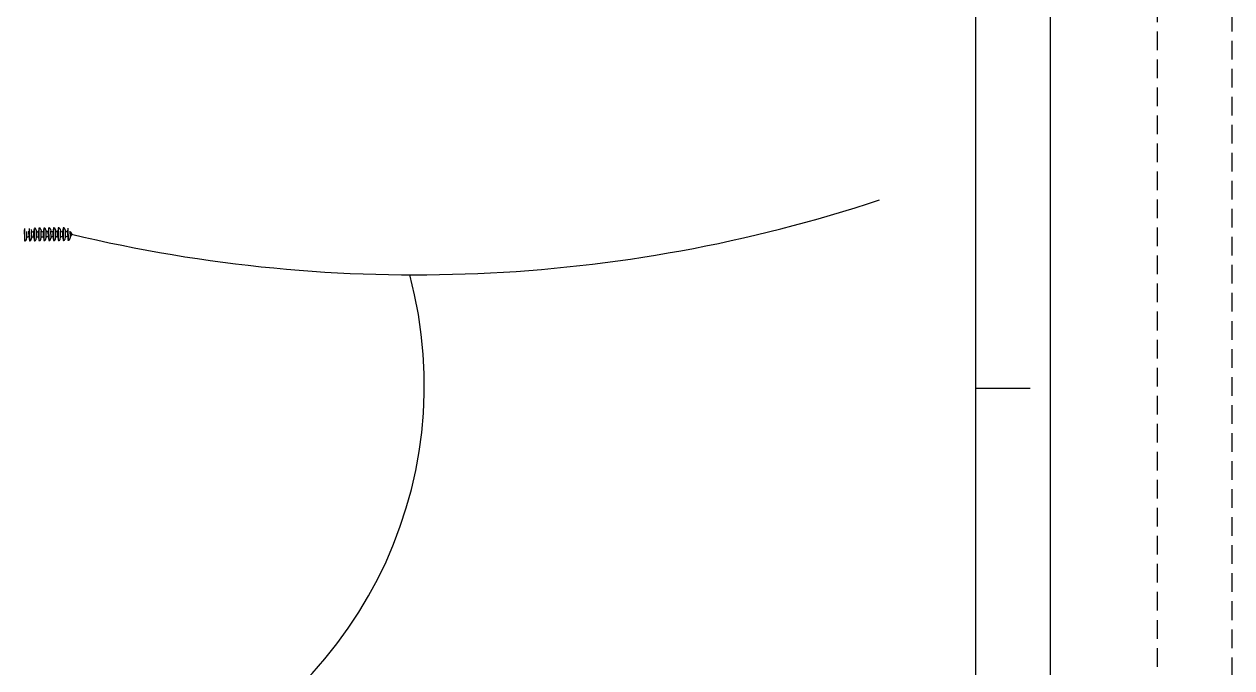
# Model space of a CAD drawing. Header units: inches. Extents: x 29.6 to 118, y -14.2 to 43.7.
# Drawn here: x 101.85 to 118.01, y 16.53 to 25.14 of the extents above; entities that cross this region are included whole.
import ezdxf

# ---------------------------------------------------------------- set-up
doc = ezdxf.new("R2010")
doc.units = ezdxf.units.IN
doc.header["$MEASUREMENT"] = 0
doc.linetypes.add('DASHED', pattern=[0.75, 0.5, -0.25])
doc.linetypes.add('HIDDEN', pattern=[0.375, 0.25, -0.125])
doc.layers.add('COTAS', color=4, linetype='Continuous')

# ---------------------------------------------------------------- blocks, each defined once
blk = doc.blocks.new('MA')
at = {"layer": 'COTAS', "linetype": 'HIDDEN'}
for p, q in [((54.6, -1.425), (-1.28, -1.425)), ((55.6, -2.425), (-2.28, -2.425))]:
    blk.add_line(p, q, dxfattribs=at)

msp = doc.modelspace()

# ---------------------------------------------------------------- linework, layer by layer
at = {"color": 2}
for p, q in [((115.58396, -11.9296), (115.58396, 41.2704)), ((101.97958, 22.38099), (101.97968, 22.37124)), ((102.04375, 22.38169), (102.04385, 22.37194)), ((102.10887, 22.3823), (102.10897, 22.37255)), ((102.17399, 22.38296), (102.17409, 22.37321)), ((102.23816, 22.38361), (102.23826, 22.37386)), ((102.30233, 22.38431), (102.30243, 22.37456)), ((102.36745, 22.38492), (102.36755, 22.37517)), ((102.42449, 22.30084), (102.40408, 22.28999)), ((101.91635, 22.28766), (101.91646, 22.27609)), ((101.98052, 22.28831), (101.98064, 22.27674)), ((102.04469, 22.28901), (102.04481, 22.27744)), ((102.10981, 22.28962), (102.10993, 22.27806)), ((102.17493, 22.29028), (102.17505, 22.27872)), ((102.2391, 22.29093), (102.23922, 22.27937)), ((102.30327, 22.29163), (102.30339, 22.28007)), ((102.36839, 22.29224), (102.36851, 22.28068))]:
    msp.add_line(p, q, dxfattribs=at)
at = {"color": 1}
msp.add_line((114.58396, -10.9296), (114.58396, 40.2704), dxfattribs=at)
at = {"color": 2, "linetype": 'DASHED'}
for p, q in [((101.85254, 22.39184), (101.85384, 22.26342)), ((101.85475, 22.40713), (101.85636, 22.24817)), ((101.88731, 22.2865), (101.88646, 22.36943)), ((101.91635, 22.28766), (101.91551, 22.37059)), ((101.91578, 22.34353), (101.91609, 22.31289)), ((101.91765, 22.39245), (101.91896, 22.26403)), ((101.91987, 22.40774), (101.92148, 22.24878)), ((101.9456, 22.39456), (101.95158, 22.37004)), ((101.95242, 22.28712), (101.95158, 22.37004)), ((101.98052, 22.28831), (101.97968, 22.37124)), ((101.97995, 22.34418), (101.98026, 22.31355)), ((101.98075, 22.38218), (101.98194, 22.3822)), ((101.98183, 22.3931), (101.98313, 22.26468)), ((101.983, 22.39429), (101.98418, 22.39431)), ((101.98404, 22.40839), (101.98565, 22.24943)), ((102.00977, 22.39521), (102.01575, 22.37069)), ((102.0166, 22.28777), (102.01575, 22.37069)), ((102.04469, 22.28901), (102.04385, 22.37194)), ((102.04413, 22.34488), (102.04444, 22.31425)), ((102.04493, 22.38288), (102.04611, 22.3829)), ((102.046, 22.3938), (102.0473, 22.26538)), ((102.04717, 22.39499), (102.04836, 22.39501)), ((102.04821, 22.40909), (102.04983, 22.25013)), ((102.07395, 22.39591), (102.07993, 22.37139)), ((102.08077, 22.28847), (102.07993, 22.37139)), ((102.10981, 22.28962), (102.10897, 22.37255)), ((102.10924, 22.3455), (102.10955, 22.31486)), ((102.11004, 22.38349), (102.11123, 22.38351)), ((102.11112, 22.39441), (102.11242, 22.26599)), ((102.11229, 22.39561), (102.11347, 22.39562)), ((102.11333, 22.4097), (102.11494, 22.25075)), ((102.13906, 22.39652), (102.14504, 22.37201)), ((102.14589, 22.28908), (102.14504, 22.37201)), ((102.17493, 22.29028), (102.17409, 22.37321)), ((102.17436, 22.34616), (102.17467, 22.31552)), ((102.17516, 22.38416), (102.17634, 22.38417)), ((102.17623, 22.39507), (102.17754, 22.26665)), ((102.17741, 22.39627), (102.17859, 22.39628)), ((102.17845, 22.41036), (102.18006, 22.25141)), ((102.20418, 22.39718), (102.21016, 22.37267)), ((102.211, 22.28974), (102.21016, 22.37267)), ((102.2391, 22.29093), (102.23826, 22.37386)), ((102.23853, 22.34681), (102.23885, 22.31617)), ((102.23933, 22.38481), (102.24052, 22.38482)), ((102.24041, 22.39572), (102.24171, 22.2673)), ((102.24158, 22.39692), (102.24276, 22.39693)), ((102.24262, 22.41102), (102.24423, 22.25206)), ((102.26835, 22.39783), (102.27433, 22.37332)), ((102.27518, 22.29039), (102.27433, 22.37332)), ((102.30327, 22.29163), (102.30243, 22.37456)), ((102.30271, 22.34751), (102.30302, 22.31687)), ((102.30351, 22.38551), (102.30469, 22.38552)), ((102.30458, 22.39642), (102.30588, 22.268)), ((102.30575, 22.39762), (102.30694, 22.39763)), ((102.30679, 22.41172), (102.30841, 22.25276)), ((102.33253, 22.39853), (102.33851, 22.37402)), ((102.33935, 22.29109), (102.33851, 22.37402)), ((102.36839, 22.29224), (102.36755, 22.37517)), ((102.36782, 22.34812), (102.36814, 22.31748)), ((102.36862, 22.38612), (102.36981, 22.38613)), ((102.3697, 22.39703), (102.371, 22.26862)), ((102.37087, 22.39823), (102.37206, 22.39824)), ((102.37191, 22.41233), (102.37352, 22.25337)), ((102.39764, 22.39914), (102.40363, 22.37463)), ((102.40447, 22.2917), (102.40363, 22.37463)), ((102.43258, 22.38467), (102.43363, 22.28043)), ((102.43295, 22.34787), (102.43326, 22.31723)), ((102.43482, 22.39679), (102.43613, 22.26837)), ((102.43704, 22.41208), (102.43865, 22.25312)), ((102.46959, 22.29146), (102.46875, 22.37438)), ((102.46903, 22.34733), (102.46934, 22.31669)), ((102.48321, 22.34747), (102.48352, 22.31684)), ((101.85254, 22.27431), (101.85373, 22.27432)), ((101.85504, 22.26224), (101.85622, 22.26226)), ((101.88182, 22.26187), (101.88731, 22.2865)), ((101.91766, 22.27492), (101.91885, 22.27493)), ((101.92015, 22.26286), (101.92134, 22.26287)), ((101.94694, 22.26248), (101.95242, 22.28712)), ((101.98183, 22.27557), (101.98302, 22.27558)), ((101.98433, 22.26351), (101.98551, 22.26352)), ((102.01111, 22.26314), (102.0166, 22.28777)), ((102.04601, 22.27627), (102.04719, 22.27628)), ((102.0485, 22.26421), (102.04968, 22.26422)), ((102.07529, 22.26384), (102.08077, 22.28847)), ((102.11113, 22.27688), (102.11231, 22.27689)), ((102.11362, 22.26482), (102.1148, 22.26483)), ((102.1404, 22.26445), (102.14589, 22.28908)), ((102.17624, 22.27754), (102.17743, 22.27756)), ((102.17873, 22.26548), (102.17992, 22.26549)), ((102.20552, 22.26511), (102.211, 22.28974)), ((102.24042, 22.27819), (102.2416, 22.27821)), ((102.24291, 22.26613), (102.24409, 22.26614)), ((102.26969, 22.26576), (102.27518, 22.29039)), ((102.30459, 22.27889), (102.30577, 22.27891)), ((102.30708, 22.26683), (102.30826, 22.26684)), ((102.33387, 22.26646), (102.33935, 22.29109)), ((102.36971, 22.27951), (102.37089, 22.27952)), ((102.3722, 22.26744), (102.37338, 22.26745)), ((102.39898, 22.26707), (102.40447, 22.2917)), ((102.43483, 22.27926), (102.43602, 22.27927)), ((102.43732, 22.2672), (102.43851, 22.26721)), ((102.46411, 22.26682), (102.46959, 22.29146))]:
    msp.add_line(p, q, dxfattribs=at)
msp.add_line((114.58396, 20.2704), (115.31193, 20.2704))
at = {"color": 2}
msp.add_lwpolyline([(102.47175, 22.35398), (102.4689, 22.35934)], dxfattribs=at)
at = {"color": 3}
for centre, radius, start, end in [((107.08471, 41.5524), 19.76369, 256.538068, 288.317585), ((101.49544, 20.31321), 5.70948, 291.007069, 14.951825)]:
    msp.add_arc(centre, radius, start, end, dxfattribs=at)
at = {"color": 2}
for centre, radius, start, end in [((101.96219, 22.37762), 0.01304, 215.538928, 267.355559), ((101.97295, 22.3824), 0.02112, 237.459927, 288.832763), ((102.02636, 22.37827), 0.01304, 215.538928, 267.355559), ((102.03712, 22.38306), 0.02112, 237.459927, 288.832763), ((102.09054, 22.37892), 0.01304, 215.538928, 267.355559), ((102.1013, 22.38371), 0.02112, 237.459927, 291.549901), ((102.10238, 22.27649), 0.02112, 69.612567, 123.702541), ((102.15565, 22.37958), 0.01304, 215.538928, 267.355559), ((102.16641, 22.38437), 0.02112, 237.459927, 291.549901), ((102.1675, 22.27715), 0.02112, 69.612567, 123.702541), ((102.22077, 22.38024), 0.01304, 215.538928, 267.355559), ((102.23153, 22.38503), 0.02112, 237.459927, 288.832763), ((102.23262, 22.27781), 0.02112, 72.329705, 123.702541), ((102.28494, 22.3809), 0.01304, 215.538928, 267.355559), ((102.2957, 22.38568), 0.02112, 237.459927, 288.832763), ((102.29679, 22.27847), 0.02112, 72.329705, 123.702541), ((102.34912, 22.38155), 0.01304, 215.538928, 267.355559), ((102.35988, 22.38633), 0.02112, 237.459927, 291.549901), ((102.36097, 22.27912), 0.02112, 69.612567, 123.702541), ((102.41423, 22.38221), 0.01304, 215.538928, 267.355559), ((102.42499, 22.38699), 0.02112, 237.459927, 291.549901), ((102.42608, 22.27978), 0.02112, 69.612567, 123.702541), ((101.89807, 22.27909), 0.01304, 93.806909, 145.623539), ((101.90892, 22.27453), 0.02112, 69.612567, 123.702541), ((101.96318, 22.27976), 0.01304, 93.806909, 145.623539), ((101.97404, 22.27519), 0.02112, 72.329705, 123.702541), ((102.02736, 22.28041), 0.01304, 93.806909, 145.623539), ((102.03821, 22.27584), 0.02112, 72.329705, 123.702541), ((102.09153, 22.28106), 0.01304, 93.806909, 145.623539), ((102.15665, 22.28172), 0.01304, 93.806909, 145.623539), ((102.22176, 22.28238), 0.01304, 93.806909, 145.623539), ((102.28594, 22.28303), 0.01304, 93.806909, 145.623539), ((102.35011, 22.28368), 0.01304, 93.806909, 145.623539), ((102.41523, 22.28434), 0.01304, 93.806909, 145.623539)]:
    msp.add_arc(centre, radius, start, end, dxfattribs=at)
at = {"color": 2, "linetype": 'DASHED'}
for centre, radius, start, end in [((101.98077, 22.381), 0.00118, 90.581234, 180.581234), ((101.98301, 22.39311), 0.00118, 90.581234, 180.581234), ((101.98675, 22.38959), 0.02369, 13.711253, 83.863317), ((102.04494, 22.3817), 0.00118, 90.581234, 180.581234), ((102.04718, 22.39381), 0.00118, 90.581234, 180.581234), ((102.05295, 22.40914), 0.00474, 83.863317, 180.581234), ((102.05093, 22.39029), 0.02369, 13.711253, 83.863317), ((102.11006, 22.38231), 0.00118, 90.581234, 180.581234), ((102.1123, 22.39442), 0.00118, 90.581234, 180.581234), ((102.11807, 22.40975), 0.00474, 83.863317, 180.581234), ((102.11604, 22.39091), 0.02369, 13.711253, 83.863317), ((102.17517, 22.38297), 0.00118, 90.581234, 180.581234), ((102.17742, 22.39508), 0.00118, 90.581234, 180.581234), ((102.18319, 22.41041), 0.00474, 83.863317, 180.581234), ((102.18116, 22.39157), 0.02369, 13.711253, 83.863317), ((102.23935, 22.38362), 0.00118, 90.581234, 180.581234), ((102.24159, 22.39573), 0.00118, 90.581234, 180.581234), ((102.24736, 22.41106), 0.00474, 83.863317, 180.581234), ((102.24533, 22.39222), 0.02369, 13.711253, 83.863317), ((102.30352, 22.38432), 0.00118, 90.581234, 180.581234), ((102.30577, 22.39643), 0.00118, 90.581234, 180.581234), ((102.31153, 22.41176), 0.00474, 83.863317, 180.581234), ((102.30951, 22.39292), 0.02369, 13.711253, 83.863317), ((102.36864, 22.38493), 0.00118, 90.581234, 180.581234), ((102.37088, 22.39704), 0.00118, 90.581234, 180.581234), ((102.37665, 22.41238), 0.00474, 83.863317, 180.581234), ((102.37462, 22.39353), 0.02369, 13.711253, 83.863317), ((102.43376, 22.38469), 0.00118, 90.581234, 180.581234), ((102.47611, 22.34831), 0.00715, 353.285936, 187.876532), ((102.47642, 22.31767), 0.00715, 173.285936, 7.876532), ((101.85253, 22.27549), 0.00118, 180.581234, 270.581234), ((101.85502, 22.26343), 0.00118, 180.581234, 270.581234), ((101.8611, 22.24822), 0.00474, 180.581234, 277.299151), ((101.85869, 22.26702), 0.02369, 277.299151, 347.451214), ((101.91765, 22.2761), 0.00118, 180.581234, 270.581234), ((101.92014, 22.26404), 0.00118, 180.581234, 270.581234), ((101.92622, 22.24883), 0.00474, 180.581234, 277.299151), ((101.92381, 22.26763), 0.02369, 277.299151, 347.451214), ((101.98182, 22.27676), 0.00118, 180.581234, 270.581234), ((101.98431, 22.26469), 0.00118, 180.581234, 270.581234), ((101.99039, 22.24948), 0.00474, 180.581234, 277.299151), ((101.98798, 22.26828), 0.02369, 277.299151, 347.451214), ((102.046, 22.27746), 0.00118, 180.581234, 270.581234), ((102.04849, 22.26539), 0.00118, 180.581234, 270.581234), ((102.05457, 22.25018), 0.00474, 180.581234, 277.299151), ((102.05216, 22.26898), 0.02369, 277.299151, 347.451214), ((102.11111, 22.27807), 0.00118, 180.581234, 270.581234), ((102.1136, 22.266), 0.00118, 180.581234, 270.581234), ((102.11968, 22.25079), 0.00474, 180.581234, 277.299151), ((102.11727, 22.2696), 0.02369, 277.299151, 347.451214), ((102.17623, 22.27873), 0.00118, 180.581234, 270.581234), ((102.17872, 22.26666), 0.00118, 180.581234, 270.581234), ((102.1848, 22.25145), 0.00474, 180.581234, 277.299151), ((102.18239, 22.27026), 0.02369, 277.299151, 347.451214), ((102.2404, 22.27938), 0.00118, 180.581234, 270.581234), ((102.2429, 22.26732), 0.00118, 180.581234, 270.581234), ((102.24897, 22.25211), 0.00474, 180.581234, 277.299151), ((102.24656, 22.27091), 0.02369, 277.299151, 347.451214), ((102.30458, 22.28008), 0.00118, 180.581234, 270.581234), ((102.30707, 22.26802), 0.00118, 180.581234, 270.581234), ((102.31315, 22.25281), 0.00474, 180.581234, 277.299151), ((102.31074, 22.27161), 0.02369, 277.299151, 347.451214), ((102.36969, 22.28069), 0.00118, 180.581234, 270.581234), ((102.37219, 22.26863), 0.00118, 180.581234, 270.581234), ((102.37826, 22.25342), 0.00474, 180.581234, 277.299151), ((102.37586, 22.27222), 0.02369, 277.299151, 347.451214), ((102.43482, 22.28044), 0.00118, 180.581234, 270.581234), ((102.43731, 22.26838), 0.00118, 180.581234, 270.581234), ((102.4415, 22.25691), 0.00474, 205.556111, 302.274028), ((102.43921, 22.28129), 0.0288, 279.645994, 329.846963)]:
    msp.add_arc(centre, radius, start, end, dxfattribs=at)

# ---------------------------------------------------------------- block references
at = {"layer": 'COTAS', "rotation": 90}
msp.add_blockref('MA', (115.58396, -11.9296), dxfattribs=at)

doc.saveas('drawing.dxf')
